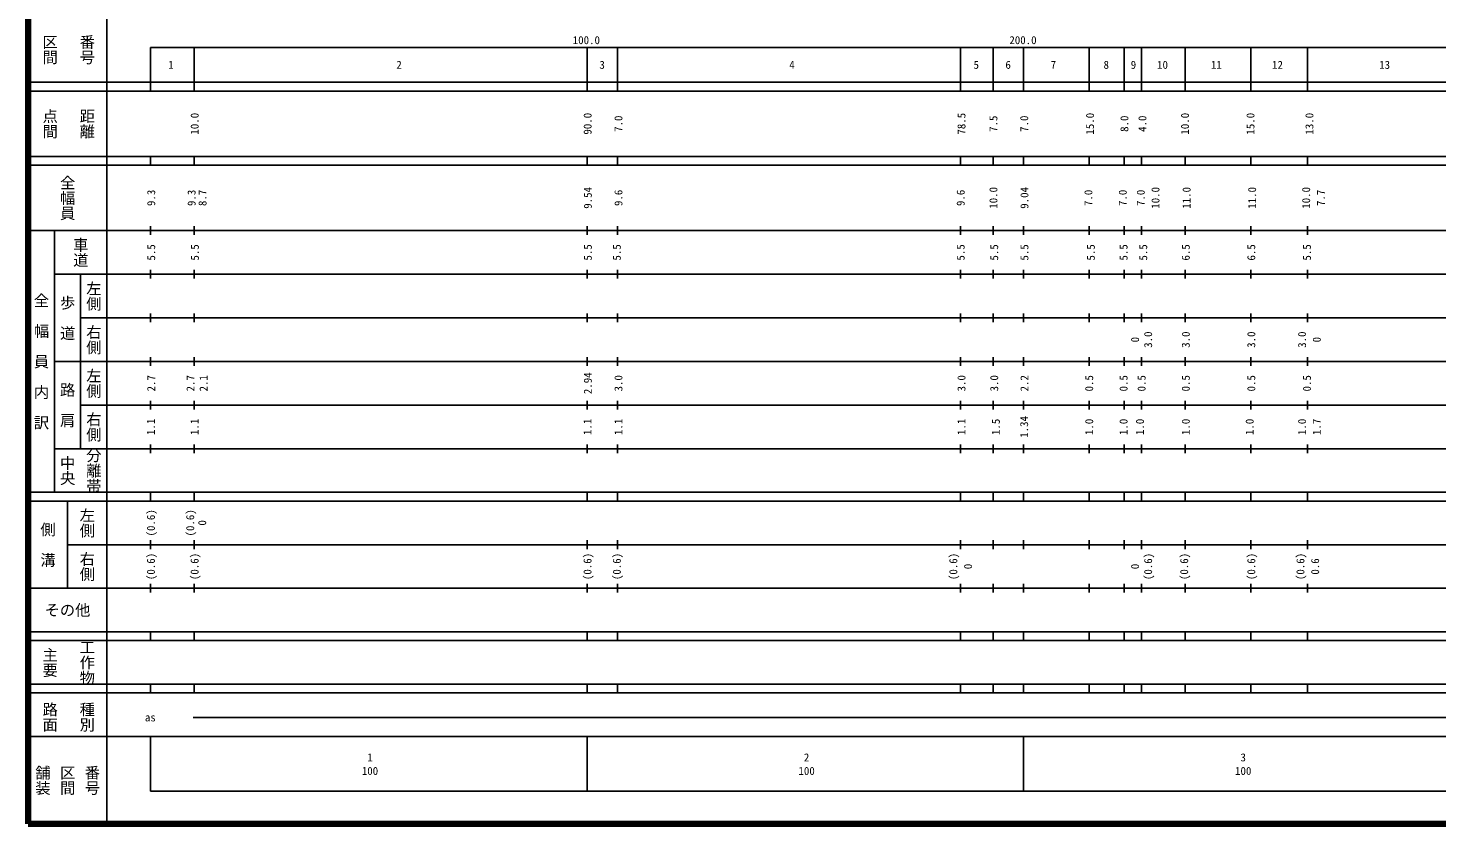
# Model space of a CAD drawing. Units: millimetres on the paper, enlarged 1000 times. Extents: x 40000 to 680000, y 20000 to 380000.
# Drawn here: x 40000 to 362631, y 20000 to 202409 of the extents above; entities that cross this region are included whole.
import ezdxf
from ezdxf.enums import TextEntityAlignment as Align

# ---------------------------------------------------------------- set-up
doc = ezdxf.new("R2010")
doc.units = ezdxf.units.MM
doc.header["$LTSCALE"] = 1000
doc.layers.add('M-TTL', color=2, linetype='Continuous', lineweight=140)
doc.layers.add('M-TTL-BAND', color=7, linetype='Continuous', lineweight=25)
doc.styles.add('@ＭＳ ゴシック', font='')
doc.styles.add('ＭＳ ゴシック', font='')
doc.styles.get('@ＭＳ ゴシック').set_extended_font_data('@MS Gothic')
doc.styles.get('ＭＳ ゴシック').set_extended_font_data('MS Gothic')

msp = doc.modelspace()

# ---------------------------------------------------------------- linework, layer by layer
at = {"layer": 'M-TTL'}
for p, q in [((40000, 380000), (40000, 20000)), ((40000, 20000), (680000, 20000))]:
    msp.add_line(p, q, dxfattribs=at)
at = {"layer": 'M-TTL-BAND'}
for p, q in [((58000, 370000), (58000, 20000)), ((68000, 198000), (579000, 198000)), ((68000, 198000), (68000, 188000)), ((78000, 188000), (78000, 198000)), ((168000, 198000), (168000, 188000)), ((175000, 188000), (175000, 198000)), ((253500, 188000), (253500, 198000)), ((261000, 188000), (261000, 198000)), ((268000, 198000), (268000, 188000)), ((283000, 188000), (283000, 198000)), ((291000, 188000), (291000, 198000)), ((295000, 188000), (295000, 198000)), ((305000, 188000), (305000, 198000)), ((320000, 188000), (320000, 198000)), ((333000, 188000), (333000, 198000)), ((40000, 190000), (579000, 190000)), ((40000, 188000), (579000, 188000)), ((40000, 173000), (579000, 173000)), ((40000, 171000), (579000, 171000)), ((68000, 171000), (68000, 173000)), ((78000, 171000), (78000, 173000)), ((168000, 171000), (168000, 173000)), ((175000, 171000), (175000, 173000)), ((253500, 171000), (253500, 173000)), ((261000, 171000), (261000, 173000)), ((268000, 171000), (268000, 173000)), ((283000, 171000), (283000, 173000)), ((291000, 171000), (291000, 173000)), ((295000, 171000), (295000, 173000)), ((305000, 171000), (305000, 173000)), ((320000, 171000), (320000, 173000)), ((333000, 171000), (333000, 173000)), ((40000, 156000), (579000, 156000)), ((46000, 96000), (46000, 156000)), ((68000, 155000), (68000, 157000)), ((78000, 155000), (78000, 157000)), ((168000, 155000), (168000, 157000)), ((175000, 155000), (175000, 157000)), ((253500, 155000), (253500, 157000)), ((261000, 155000), (261000, 157000)), ((268000, 155000), (268000, 157000)), ((283000, 155000), (283000, 157000)), ((291000, 155000), (291000, 157000)), ((295000, 155000), (295000, 157000)), ((305000, 155000), (305000, 157000)), ((320000, 155000), (320000, 157000)), ((333000, 155000), (333000, 157000)), ((46000, 146000), (579000, 146000)), ((52000, 146000), (52000, 106000)), ((68000, 145000), (68000, 147000)), ((78000, 145000), (78000, 147000)), ((168000, 145000), (168000, 147000)), ((175000, 145000), (175000, 147000)), ((253500, 145000), (253500, 147000)), ((261000, 145000), (261000, 147000)), ((268000, 145000), (268000, 147000)), ((283000, 145000), (283000, 147000)), ((291000, 145000), (291000, 147000)), ((295000, 145000), (295000, 147000)), ((305000, 145000), (305000, 147000)), ((320000, 145000), (320000, 147000)), ((333000, 145000), (333000, 147000)), ((52000, 136000), (579000, 136000)), ((68000, 135000), (68000, 137000)), ((78000, 135000), (78000, 137000)), ((168000, 135000), (168000, 137000)), ((175000, 135000), (175000, 137000)), ((253500, 135000), (253500, 137000)), ((261000, 135000), (261000, 137000)), ((268000, 135000), (268000, 137000)), ((283000, 135000), (283000, 137000)), ((291000, 135000), (291000, 137000)), ((295000, 135000), (295000, 137000)), ((305000, 135000), (305000, 137000)), ((320000, 135000), (320000, 137000)), ((333000, 135000), (333000, 137000)), ((46000, 126000), (579000, 126000)), ((68000, 125000), (68000, 127000)), ((78000, 125000), (78000, 127000)), ((168000, 125000), (168000, 127000)), ((175000, 125000), (175000, 127000)), ((253500, 125000), (253500, 127000)), ((261000, 125000), (261000, 127000)), ((268000, 125000), (268000, 127000)), ((283000, 125000), (283000, 127000)), ((291000, 125000), (291000, 127000)), ((295000, 125000), (295000, 127000)), ((305000, 125000), (305000, 127000)), ((320000, 125000), (320000, 127000)), ((333000, 125000), (333000, 127000)), ((68000, 115000), (68000, 117000)), ((78000, 115000), (78000, 117000)), ((168000, 115000), (168000, 117000)), ((175000, 115000), (175000, 117000)), ((253500, 115000), (253500, 117000)), ((261000, 115000), (261000, 117000)), ((268000, 115000), (268000, 117000)), ((283000, 115000), (283000, 117000)), ((291000, 115000), (291000, 117000)), ((295000, 115000), (295000, 117000)), ((305000, 115000), (305000, 117000)), ((320000, 115000), (320000, 117000)), ((333000, 115000), (333000, 117000)), ((52000, 116000), (579000, 116000)), ((68000, 105000), (68000, 107000)), ((78000, 105000), (78000, 107000)), ((168000, 105000), (168000, 107000)), ((175000, 105000), (175000, 107000)), ((253500, 105000), (253500, 107000)), ((261000, 105000), (261000, 107000)), ((268000, 105000), (268000, 107000)), ((283000, 105000), (283000, 107000)), ((291000, 105000), (291000, 107000)), ((295000, 105000), (295000, 107000)), ((305000, 105000), (305000, 107000)), ((320000, 105000), (320000, 107000)), ((333000, 105000), (333000, 107000)), ((46000, 106000), (579000, 106000)), ((40000, 96000), (579000, 96000)), ((40000, 94000), (579000, 94000)), ((49000, 94000), (49000, 74000)), ((68000, 94000), (68000, 96000)), ((78000, 94000), (78000, 96000)), ((168000, 94000), (168000, 96000)), ((175000, 94000), (175000, 96000)), ((253500, 94000), (253500, 96000)), ((261000, 94000), (261000, 96000)), ((268000, 94000), (268000, 96000)), ((283000, 94000), (283000, 96000)), ((291000, 94000), (291000, 96000)), ((295000, 94000), (295000, 96000)), ((305000, 94000), (305000, 96000)), ((320000, 94000), (320000, 96000)), ((333000, 94000), (333000, 96000)), ((49000, 84000), (579000, 84000)), ((68000, 83000), (68000, 85000)), ((78000, 83000), (78000, 85000)), ((168000, 83000), (168000, 85000)), ((175000, 83000), (175000, 85000)), ((253500, 83000), (253500, 85000)), ((261000, 83000), (261000, 85000)), ((268000, 83000), (268000, 85000)), ((283000, 83000), (283000, 85000)), ((291000, 83000), (291000, 85000)), ((295000, 83000), (295000, 85000)), ((305000, 83000), (305000, 85000)), ((320000, 83000), (320000, 85000)), ((333000, 83000), (333000, 85000)), ((68000, 73000), (68000, 75000)), ((78000, 73000), (78000, 75000)), ((168000, 73000), (168000, 75000)), ((175000, 73000), (175000, 75000)), ((253500, 73000), (253500, 75000)), ((261000, 73000), (261000, 75000)), ((268000, 73000), (268000, 75000)), ((283000, 73000), (283000, 75000)), ((291000, 73000), (291000, 75000)), ((295000, 73000), (295000, 75000)), ((305000, 73000), (305000, 75000)), ((320000, 73000), (320000, 75000)), ((333000, 73000), (333000, 75000)), ((40000, 74000), (579000, 74000)), ((40000, 64000), (579000, 64000)), ((40000, 62000), (579000, 62000)), ((68000, 62000), (68000, 64000)), ((78000, 62000), (78000, 64000)), ((168000, 62000), (168000, 64000)), ((175000, 62000), (175000, 64000)), ((253500, 62000), (253500, 64000)), ((261000, 62000), (261000, 64000)), ((268000, 62000), (268000, 64000)), ((283000, 62000), (283000, 64000)), ((291000, 62000), (291000, 64000)), ((295000, 62000), (295000, 64000)), ((305000, 62000), (305000, 64000)), ((320000, 62000), (320000, 64000)), ((333000, 62000), (333000, 64000)), ((40000, 52000), (579000, 52000)), ((68000, 50000), (68000, 52000)), ((78000, 50000), (78000, 52000)), ((168000, 50000), (168000, 52000)), ((175000, 50000), (175000, 52000)), ((253500, 50000), (253500, 52000)), ((261000, 50000), (261000, 52000)), ((268000, 50000), (268000, 52000)), ((283000, 50000), (283000, 52000)), ((291000, 50000), (291000, 52000)), ((295000, 50000), (295000, 52000)), ((305000, 50000), (305000, 52000)), ((320000, 50000), (320000, 52000)), ((333000, 50000), (333000, 52000)), ((40000, 50000), (579000, 50000)), ((77764, 44406), (572862, 44406)), ((40000, 40000), (579000, 40000)), ((68000, 40000), (68000, 27500)), ((168000, 40000), (168000, 27500)), ((268000, 40000), (268000, 27500)), ((68000, 27500), (579000, 27500))]:
    msp.add_line(p, q, dxfattribs=at)

# ---------------------------------------------------------------- texts
for s, height, rotation, style, p in [('区間', 2566, 270, '@ＭＳ ゴシック', (45000, 197500)), ('番号', 2566, 270, '@ＭＳ ゴシック', (53500, 197500)), ('点間', 2566, 270, '@ＭＳ ゴシック', (45000, 180500)), ('距離', 2566, 270, '@ＭＳ ゴシック', (53500, 180500)), ('10.0', 1833, 90, 'ＭＳ ゴシック', (78122, 180500)), ('90.0', 1833, 90, 'ＭＳ ゴシック', (168122, 180500)), ('7.0', 1833, 90, 'ＭＳ ゴシック', (175186, 180500)), ('78.5', 1833, 90, 'ＭＳ ゴシック', (253751, 180500)), ('7.5', 1833, 90, 'ＭＳ ゴシック', (261064, 180500)), ('7.0', 1833, 90, 'ＭＳ ゴシック', (268122, 180500)), ('15.0', 1833, 90, 'ＭＳ ゴシック', (283190, 180500)), ('8.0', 1833, 90, 'ＭＳ ゴシック', (291065, 180500)), ('4.0', 1833, 90, 'ＭＳ ゴシック', (295190, 180500)), ('10.0', 1833, 90, 'ＭＳ ゴシック', (304940, 180500)), ('15.0', 1833, 90, 'ＭＳ ゴシック', (319941, 180500)), ('13.0', 1833, 90, 'ＭＳ ゴシック', (333441, 180500)), ('全幅員', 2566, 270, '@ＭＳ ゴシック', (49000, 163500)), ('9.3', 1833, 90, 'ＭＳ ゴシック', (68172, 163500)), ('9.3', 1833, 90, 'ＭＳ ゴシック', (77422, 163500)), ('8.7', 1833, 90, 'ＭＳ ゴシック', (79922, 163500)), ('9.54', 1833, 90, 'ＭＳ ゴシック', (168172, 163500)), ('9.6', 1833, 90, 'ＭＳ ゴシック', (175186, 163500)), ('9.6', 1833, 90, 'ＭＳ ゴシック', (253564, 163500)), ('10.0', 1833, 90, 'ＭＳ ゴシック', (261064, 163500)), ('9.04', 1833, 90, 'ＭＳ ゴシック', (268172, 163500)), ('7.0', 1833, 90, 'ＭＳ ゴシック', (282815, 163500)), ('7.0', 1833, 90, 'ＭＳ ゴシック', (290690, 163500)), ('7.0', 1833, 90, 'ＭＳ ゴシック', (294815, 163500)), ('10.0', 1833, 90, 'ＭＳ ゴシック', (298190, 163500)), ('11.0', 1833, 90, 'ＭＳ ゴシック', (305315, 163500)), ('11.0', 1833, 90, 'ＭＳ ゴシック', (320316, 163500)), ('10.0', 1833, 90, 'ＭＳ ゴシック', (332691, 163500)), ('7.7', 1833, 90, 'ＭＳ ゴシック', (336067, 163500)), ('車道', 2566, 270, '@ＭＳ ゴシック', (52000, 151000)), ('5.5', 1833, 90, 'ＭＳ ゴシック', (68172, 151000)), ('5.5', 1833, 90, 'ＭＳ ゴシック', (78172, 151000)), ('5.5', 1833, 90, 'ＭＳ ゴシック', (168172, 151000)), ('5.5', 1833, 90, 'ＭＳ ゴシック', (174811, 151000)), ('5.5', 1833, 90, 'ＭＳ ゴシック', (253564, 151000)), ('5.5', 1833, 90, 'ＭＳ ゴシック', (261251, 151000)), ('5.5', 1833, 90, 'ＭＳ ゴシック', (268172, 151000)), ('5.5', 1833, 90, 'ＭＳ ゴシック', (283377, 151000)), ('5.5', 1833, 90, 'ＭＳ ゴシック', (290877, 151000)), ('5.5', 1833, 90, 'ＭＳ ゴシック', (295378, 151000)), ('6.5', 1833, 90, 'ＭＳ ゴシック', (305128, 151000)), ('6.5', 1833, 90, 'ＭＳ ゴシック', (320128, 151000)), ('5.5', 1833, 90, 'ＭＳ ゴシック', (332879, 151000)), ('左側', 2566, 270, '@ＭＳ ゴシック', (55000, 141000)), ('全\u3000幅\u3000員\u3000内\u3000訳', 2566, 270, '@ＭＳ ゴシック', (43000, 126000)), ('歩\u3000道', 2566, 270, '@ＭＳ ゴシック', (49000, 136000)), ('右側', 2566, 270, '@ＭＳ ゴシック', (55000, 131000)), ('3.0', 1833, 90, 'ＭＳ ゴシック', (296503, 131000)), ('3.0', 1833, 90, 'ＭＳ ゴシック', (305128, 131000)), ('3.0', 1833, 90, 'ＭＳ ゴシック', (320128, 131000)), ('3.0', 1833, 90, 'ＭＳ ゴシック', (331754, 131000)), ('0', 1833, 90, 'ＭＳ ゴシック', (293502, 131000)), ('0', 1833, 90, 'ＭＳ ゴシック', (335129, 131000)), ('左側', 2566, 270, '@ＭＳ ゴシック', (55000, 121000)), ('2.7', 1833, 90, 'ＭＳ ゴシック', (68172, 121000)), ('2.7', 1833, 90, 'ＭＳ ゴシック', (77172, 121000)), ('2.1', 1833, 90, 'ＭＳ ゴシック', (80172, 121000)), ('2.94', 1833, 90, 'ＭＳ ゴシック', (168172, 121000)), ('3.0', 1833, 90, 'ＭＳ ゴシック', (175186, 121000)), ('3.0', 1833, 90, 'ＭＳ ゴシック', (253751, 121000)), ('3.0', 1833, 90, 'ＭＳ ゴシック', (261251, 121000)), ('2.2', 1833, 90, 'ＭＳ ゴシック', (268172, 121000)), ('0.5', 1833, 90, 'ＭＳ ゴシック', (283002, 121000)), ('0.5', 1833, 90, 'ＭＳ ゴシック', (290877, 121000)), ('0.5', 1833, 90, 'ＭＳ ゴシック', (295003, 121000)), ('0.5', 1833, 90, 'ＭＳ ゴシック', (305128, 121000)), ('0.5', 1833, 90, 'ＭＳ ゴシック', (320128, 121000)), ('0.5', 1833, 90, 'ＭＳ ゴシック', (332879, 121000)), ('路\u3000肩', 2566, 270, '@ＭＳ ゴシック', (49000, 116000)), ('右側', 2566, 270, '@ＭＳ ゴシック', (55000, 111000)), ('1.34', 1833, 90, 'ＭＳ ゴシック', (268103, 111000)), ('1.1', 1833, 90, 'ＭＳ ゴシック', (68103, 111000)), ('1.1', 1833, 90, 'ＭＳ ゴシック', (78103, 111000)), ('1.1', 1833, 90, 'ＭＳ ゴシック', (168103, 111000)), ('1.1', 1833, 90, 'ＭＳ ゴシック', (175186, 111000)), ('1.1', 1833, 90, 'ＭＳ ゴシック', (253751, 111000)), ('1.5', 1833, 90, 'ＭＳ ゴシック', (261626, 111000)), ('1.0', 1833, 90, 'ＭＳ ゴシック', (283002, 111000)), ('1.0', 1833, 90, 'ＭＳ ゴシック', (290877, 111000)), ('1.0', 1833, 90, 'ＭＳ ゴシック', (294628, 111000)), ('1.0', 1833, 90, 'ＭＳ ゴシック', (305128, 111000)), ('1.0', 1833, 90, 'ＭＳ ゴシック', (319753, 111000)), ('1.0', 1833, 90, 'ＭＳ ゴシック', (331754, 111000)), ('1.7', 1833, 90, 'ＭＳ ゴシック', (335129, 111000)), ('中央', 2566, 270, '@ＭＳ ゴシック', (49000, 101000)), ('分離帯', 2566, 270, '@ＭＳ ゴシック', (55000, 101000)), ('左側', 2566, 270, '@ＭＳ ゴシック', (53500, 89000)), ('(0.6)', 1833, 90, 'ＭＳ ゴシック', (68103, 89000)), ('(0.6)', 1833, 90, 'ＭＳ ゴシック', (77103, 89000)), ('側\u3000溝', 2566, 270, '@ＭＳ ゴシック', (44500, 84000)), ('0', 1833, 90, 'ＭＳ ゴシック', (79853, 89000)), ('右側', 2566, 270, '@ＭＳ ゴシック', (53500, 79000)), ('(0.6)', 1833, 90, 'ＭＳ ゴシック', (68103, 79000)), ('(0.6)', 1833, 90, 'ＭＳ ゴシック', (78103, 79000)), ('(0.6)', 1833, 90, 'ＭＳ ゴシック', (168103, 79000)), ('(0.6)', 1833, 90, 'ＭＳ ゴシック', (174811, 79000)), ('(0.6)', 1833, 90, 'ＭＳ ゴシック', (251876, 79000)), ('(0.6)', 1833, 90, 'ＭＳ ゴシック', (296503, 79000)), ('(0.6)', 1833, 90, 'ＭＳ ゴシック', (304753, 79000)), ('(0.6)', 1833, 90, 'ＭＳ ゴシック', (320128, 79000)), ('(0.6)', 1833, 90, 'ＭＳ ゴシック', (331379, 79000)), ('0.6', 1833, 90, 'ＭＳ ゴシック', (334754, 79000)), ('0', 1833, 90, 'ＭＳ ゴシック', (255251, 79000)), ('0', 1833, 90, 'ＭＳ ゴシック', (293502, 79000)), ('工作物', 2566, 270, '@ＭＳ ゴシック', (53500, 57000)), ('主要', 2566, 270, '@ＭＳ ゴシック', (45000, 57000)), ('路面', 2566, 270, '@ＭＳ ゴシック', (45000, 44500)), ('種別', 2566, 270, '@ＭＳ ゴシック', (53500, 44500)), ('舗装', 2566, 270, '@ＭＳ ゴシック', (43333, 30000)), ('区間', 2566, 270, '@ＭＳ ゴシック', (49000, 30000)), ('番号', 2566, 270, '@ＭＳ ゴシック', (54667, 30000))]:
    msp.add_text(s, height=height, rotation=rotation, dxfattribs=dict(at, style=style)).set_placement(p, align=Align.MIDDLE_CENTER)
at = {"layer": 'M-TTL-BAND', "style": 'ＭＳ ゴシック'}
for s, p in [('100.0', (167844, 198195)), ('200.0', (267844, 198195))]:
    msp.add_text(s, height=1833, dxfattribs=at).set_placement(p, align=Align.BOTTOM_CENTER)
for s, height, p in [('1', 1833, (72688, 194000)), ('2', 1833, (124940, 194000)), ('3', 1833, (171465, 194000)), ('4', 1833, (214944, 194000)), ('5', 1833, (257142, 194000)), ('6', 1833, (264446, 194000)), ('7', 1833, (274817, 194000)), ('8', 1833, (286921, 194000)), ('9', 1833, (293144, 194000)), ('10', 1833, (299811, 194000)), ('11', 1833, (312144, 194000)), ('12', 1833, (326145, 194000)), ('13', 1833, (350675, 194000)), ('その他', 2566, (49000, 69000)), ('as', 1833, (67969, 44406)), ('1', 1833, (118288, 35238)), ('2', 1833, (218288, 35238)), ('3', 1833, (318288, 35238)), ('100', 1833, (118288, 32131)), ('100', 1833, (218288, 32131)), ('100', 1833, (318288, 32131))]:
    msp.add_text(s, height=height, dxfattribs=at).set_placement(p, align=Align.MIDDLE_CENTER)

doc.saveas('drawing.dxf')
